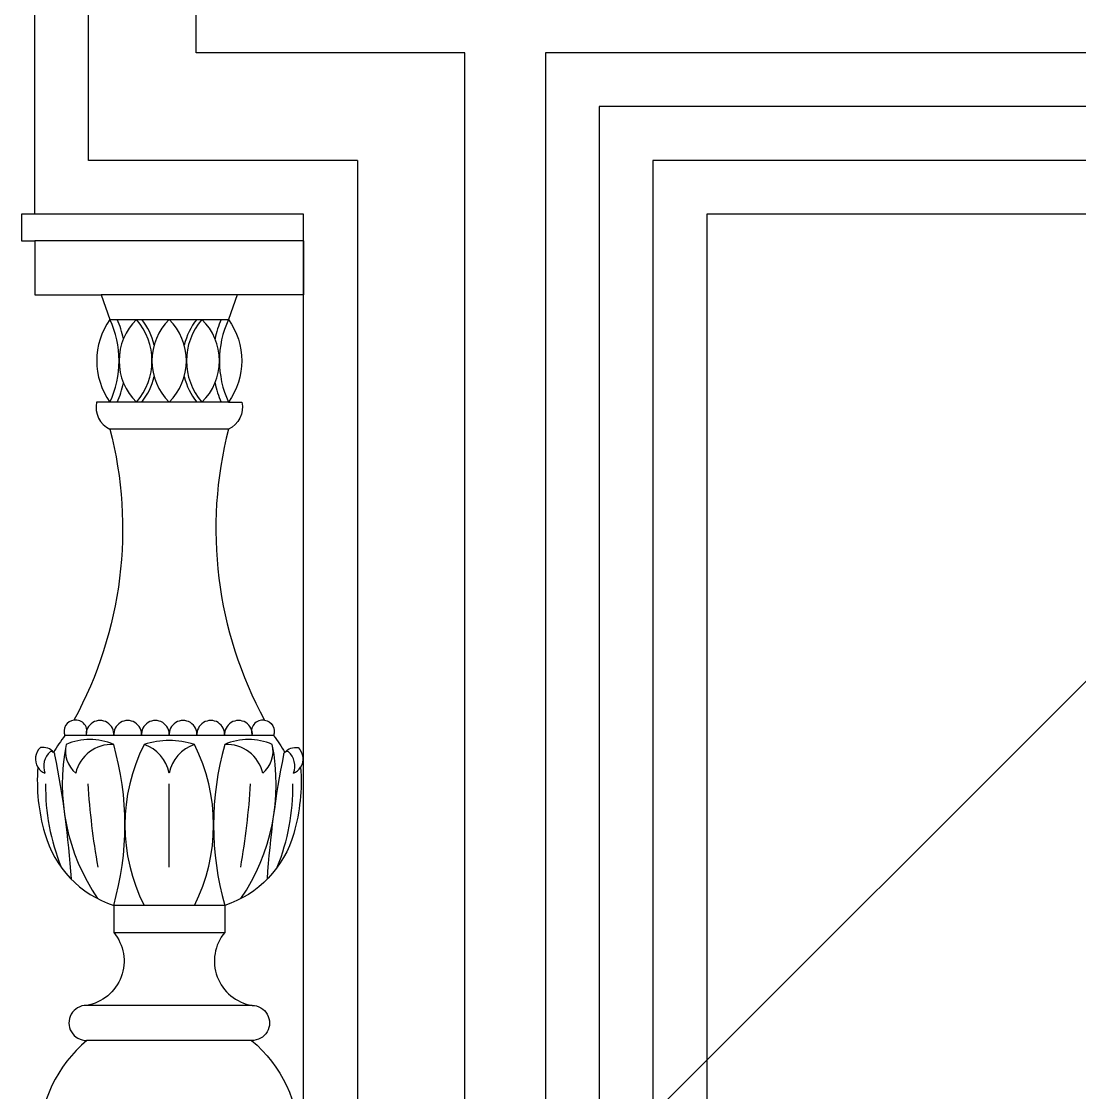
# Model space of a CAD drawing. Header units: metres. Extents: x 172 to 5375, y 420 to 6939.
# Drawn here: x 584 to 1371, y 4661 to 5459 of the extents above; entities that cross this region are included whole.
import ezdxf

# ---------------------------------------------------------------- set-up
doc = ezdxf.new("R2010")
doc.units = ezdxf.units.M
for name, color, linetype in [('3', 3, 'Continuous'), ('4', 4, 'Continuous'), ('7', 7, 'Continuous'), ('BH', 3, 'Continuous')]:
    doc.layers.add(name, color=color, linetype=linetype)

msp = doc.modelspace()

# ---------------------------------------------------------------- hatches: boundary and pattern name
at = {"layer": 'BH'}
h = msp.add_hatch(dxfattribs=at)
h.set_pattern_fill('AR-RROOF', scale=500)
h.paths.add_polyline_path([(1093.96, 3975.23), (1723.96, 3975.23), (1723.96, 5315.23), (1093.96, 5315.23)])
h.paths.add_polyline_path([(1803.96, 3975.23), (2433.96, 3975.23), (2433.96, 5315.23), (1803.96, 5315.23)])

# ---------------------------------------------------------------- linework, layer by layer
at = {"layer": '3'}
for p, q in [((1763.96, 5355.23), (1053.96, 4645.23)), ((793.96, 5295.23), (593.96, 5295.23)), ((744.64, 5255.23), (643.28, 5255.23)), ((649.85, 5236.86), (738.07, 5236.86)), ((738.07, 5175.23), (649.85, 5175.23)), ((738.07, 5155.23), (649.85, 5155.23)), ((771.56, 4927.08), (616.35, 4927.08)), ((693.96, 4829.25), (693.96, 4891.28)), ((735.3, 4800.62), (652.62, 4800.62)), ((652.62, 4780.62), (735.3, 4780.62)), ((755.56, 4726.29), (632.35, 4726.29)), ((755.27, 4700.17), (632.64, 4700.17))]:
    msp.add_line(p, q, dxfattribs=at)
msp.add_lwpolyline([(1723.96, 5315.23), (1093.96, 5315.23), (1093.96, 3975.23), (1723.96, 3975.23)], dxfattribs=at)
for centre, radius, start, end in [((583.18, 5206.04), 73.44, 335.2, 24.8), ((583.18, 5206.04), 78.44, 12.07, 23.13), ((699.68, 5206.04), 43.04, 134.28, 225.72), ((634.1, 5206.04), 47.03, 319.07, 40.93), ((634.1, 5206.04), 50.03, 13.54, 38.01), ((724.55, 5206.04), 43.42, 134.8, 225.2), ((663.36, 5206.04), 43.42, 314.8, 45.2), ((753.82, 5206.04), 50.03, 141.99, 166.46), ((753.82, 5206.04), 47.03, 139.07, 220.93), ((688.23, 5206.04), 43.04, 314.28, 45.72), ((804.73, 5206.04), 78.44, 156.87, 167.93), ((804.73, 5206.04), 73.44, 155.2, 204.8), ((634.1, 5206.04), 50.03, 321.99, 346.46), ((753.82, 5206.04), 50.03, 193.54, 218.01), ((583.18, 5206.04), 78.44, 336.87, 347.93), ((804.73, 5206.04), 78.44, 192.07, 203.13), ((624.23, 4930.2), 8.48, 338.39, 98.12), ((642.42, 4927.98), 10.35, 355.02, 184.98), ((663.04, 4927.98), 10.35, 355.02, 184.98), ((683.65, 4927.98), 10.35, 355.02, 184.98), ((704.26, 4927.98), 10.35, 355.02, 184.98), ((724.88, 4927.98), 10.35, 355.02, 184.98), ((745.49, 4927.98), 10.35, 355.02, 184.98), ((763.68, 4930.2), 8.48, 81.88, 201.61), ((765.55, 4891), 151.19, 168.76, 214.32), ((637.94, 4915.52), 21.27, 166.57, 230.37), ((634.93, 4880.96), 43.27, 65.88, 114.12), ((651.15, 4893.03), 27.46, 86.94, 167.16), ((442.07, 4860.54), 218.91, 344.11, 15.89), ((794.14, 4860.54), 133.16, 153.26, 206.74), ((693.96, 4863.4), 60.06, 71.82, 108.18), ((666.14, 4893.58), 28.37, 11.3, 71.33), ((721.78, 4893.58), 28.37, 108.67, 168.7), ((593.77, 4860.54), 133.16, 333.26, 26.74), ((945.84, 4860.54), 218.91, 164.11, 195.89), ((736.76, 4893.03), 27.46, 12.84, 93.06), ((752.98, 4880.96), 43.27, 65.88, 114.12), ((622.37, 4891), 151.19, 325.68, 11.24), ((749.97, 4915.52), 21.27, 309.63, 13.43), ((615.23, 4904.2), 14.73, 132.49, 200.12), ((606.22, 4912.54), 2.69, 3.95, 110.27), ((-88.89, 4773.34), 711.58, 3.79, 11.3), ((1476.81, 4773.34), 711.58, 168.7, 176.21), ((781.69, 4912.54), 2.69, 69.73, 176.05), ((781.69, 4912.54), 2.69, 69.73, 129.8), ((772.68, 4904.2), 14.73, 339.88, 47.51), ((605.91, 4909.73), 11.51, 212.37, 246.93), ((782, 4909.73), 11.51, 293.07, 327.63), ((759.82, 4888.78), 157.9, 179.09, 202.15), ((1194.36, 4927.07), 562.15, 183.65, 190.02), ((193.55, 4927.07), 562.15, 349.98, 356.35), ((628.1, 4888.78), 157.9, 337.85, 0.91)]:
    msp.add_arc(centre, radius, start, end, dxfattribs=at)
at = {"layer": '4'}
for p, q in [((593.96, 5315.23), (593.96, 5615.23)), ((633.96, 5355.23), (633.96, 5575.23)), ((833.96, 5355.23), (633.96, 5355.23)), ((833.96, 5355.23), (833.96, 3895.23)), ((793.96, 5315.23), (593.96, 5315.23)), ((793.96, 3935.23), (793.96, 5315.23))]:
    msp.add_line(p, q, dxfattribs=at)
for points in [[(1013.96, 3895.23), (2513.96, 3895.23), (2513.96, 5395.23), (1013.96, 5395.23)], [(1053.96, 3935.23), (2473.96, 3935.23), (2473.96, 5355.23), (1053.96, 5355.23)]]:
    msp.add_lwpolyline(points, close=True, dxfattribs=at)
for points in [[(593.96, 5315.23), (583.96, 5315.23), (583.96, 5295.23), (593.96, 5295.23), (593.96, 5255.23), (643.28, 5255.23), (649.85, 5236.86, 0.32), (649.85, 5175.23), (639.85, 5175.23, 0.35), (649.85, 5155.23, -0.19), (623.04, 4938.6, 0.49), (616.35, 4927.08, 0.04), (607.94, 4914.6, 0.27), (598.09, 4918.17, 0.36), (596.19, 4903.56, 0.09), (601.3, 4854.33, 0.25), (652.62, 4800.62), (652.62, 4780.62, -0.58), (632.35, 4726.29, 1.01), (632.64, 4700.17, 0.22), (597.13, 4625.23)], [(793.96, 5295.23), (793.96, 5255.23), (744.64, 5255.23), (738.07, 5236.86, -0.32), (738.07, 5175.23), (748.07, 5175.23, -0.35), (738.07, 5155.23, 0.19), (764.88, 4938.6, -0.49), (771.56, 4927.08, -0.04), (779.97, 4914.6, -0.27), (789.82, 4918.17, -0.36), (791.72, 4903.56, -0.09), (786.61, 4854.33, -0.25), (735.3, 4800.62), (735.3, 4780.62, 0.58), (755.56, 4726.29, -1.01), (755.27, 4700.17, -0.22), (790.78, 4625.23)]]:
    msp.add_lwpolyline(points, format="xyb", dxfattribs=at)
at = {"layer": '7'}
for points in [[(913.96, 3815.23), (913.96, 5435.23), (713.96, 5435.23), (713.96, 5495.23), (2813.96, 5495.23), (2813.96, 5435.23), (2613.96, 5435.23), (2613.96, 3815.23), (2813.96, 3815.23), (2813.96, 3755.23), (2613.96, 3755.23), (2613.96, 3795.23), (913.96, 3795.23), (913.96, 3755.23), (713.96, 3755.23), (713.96, 3815.23), (913.96, 3815.23)], [(2553.96, 3855.23), (2553.96, 5435.23), (973.96, 5435.23), (973.96, 3855.23), (2553.96, 3855.23)]]:
    msp.add_lwpolyline(points, dxfattribs=at)

doc.saveas('drawing.dxf')
